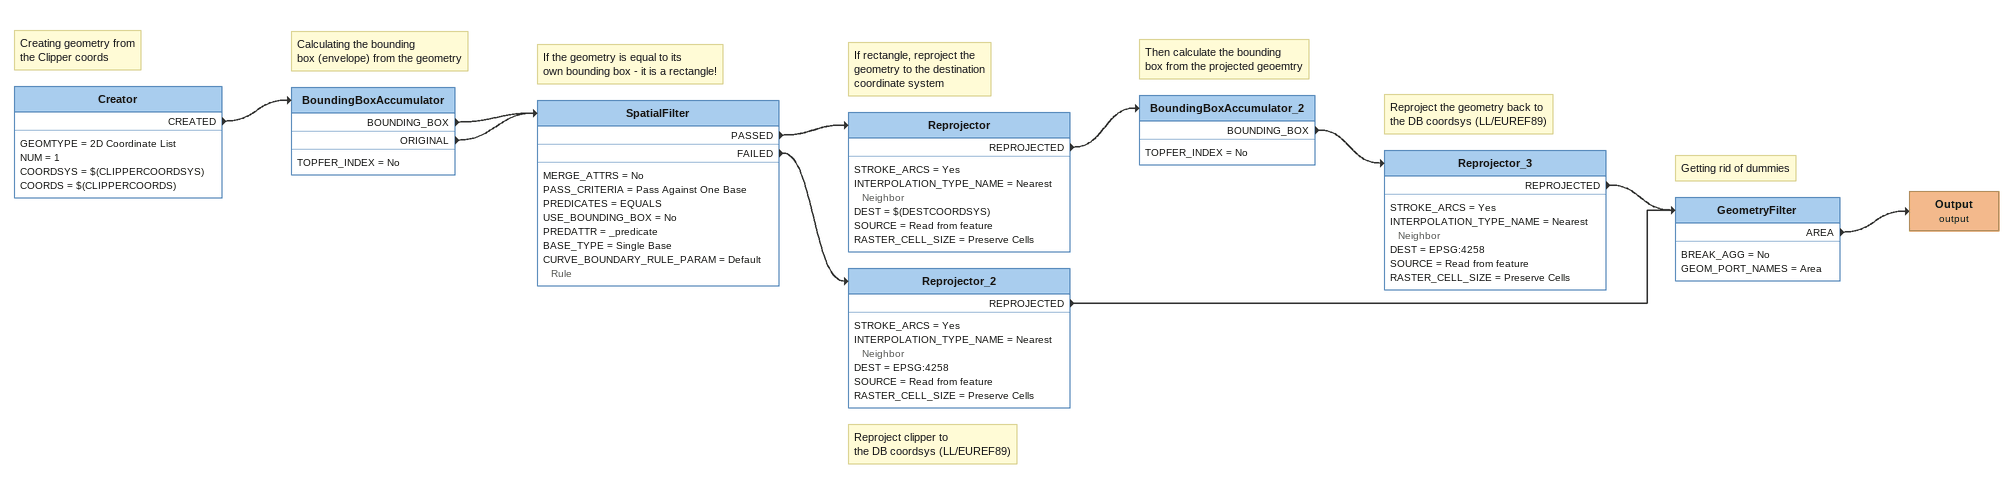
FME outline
Note: Creating geometry from / the Clipper coords
Creator
    GEOMTYPE = 2D Coordinate List
    NUM = 1
    COORDSYS = $(CLIPPERCOORDSYS)
    COORDS = $(CLIPPERCOORDS)
    CREATED -> BoundingBoxAccumulator
Note: Calculating the bounding / box (envelope) from the geometry
BoundingBoxAccumulator
    TOPFER_INDEX = No
    BOUNDING_BOX -> SpatialFilter
    ORIGINAL -> SpatialFilter
Note: If the geometry is equal to its / own bounding box - it is a rectangle!
SpatialFilter
    MERGE_ATTRS = No
    PASS_CRITERIA = Pass Against One Base
    PREDICATES = EQUALS
    USE_BOUNDING_BOX = No
    PREDATTR = _predicate
    BASE_TYPE = Single Base
    CURVE_BOUNDARY_RULE_PARAM = Default Rule
    PASSED -> Reprojector
    FAILED -> Reprojector_2
Note: If rectangle, reproject the / geometry to the destination / coordinate system
Reprojector
    STROKE_ARCS = Yes
    INTERPOLATION_TYPE_NAME = Nearest Neighbor
    DEST = $(DESTCOORDSYS)
    SOURCE = Read from feature
    RASTER_CELL_SIZE = Preserve Cells
    REPROJECTED -> BoundingBoxAccumulator_2
Note: Then calculate the bounding / box from the projected geoemtry
BoundingBoxAccumulator_2
    TOPFER_INDEX = No
    BOUNDING_BOX -> Reprojector_3
Note: Reproject the geometry back to / the DB coordsys (LL/EUREF89)
Reprojector_3
    STROKE_ARCS = Yes
    INTERPOLATION_TYPE_NAME = Nearest Neighbor
    DEST = EPSG:4258
    SOURCE = Read from feature
    RASTER_CELL_SIZE = Preserve Cells
    REPROJECTED -> GeometryFilter
Note: Reproject clipper to / the DB coordsys (LL/EUREF89)
Reprojector_2
    STROKE_ARCS = Yes
    INTERPOLATION_TYPE_NAME = Nearest Neighbor
    DEST = EPSG:4258
    SOURCE = Read from feature
    RASTER_CELL_SIZE = Preserve Cells
    REPROJECTED -> GeometryFilter
Note: Getting rid of dummies
GeometryFilter
    BREAK_AGG = No
    GEOM_PORT_NAMES = Area
    AREA -> Output (output)
Output (output)
